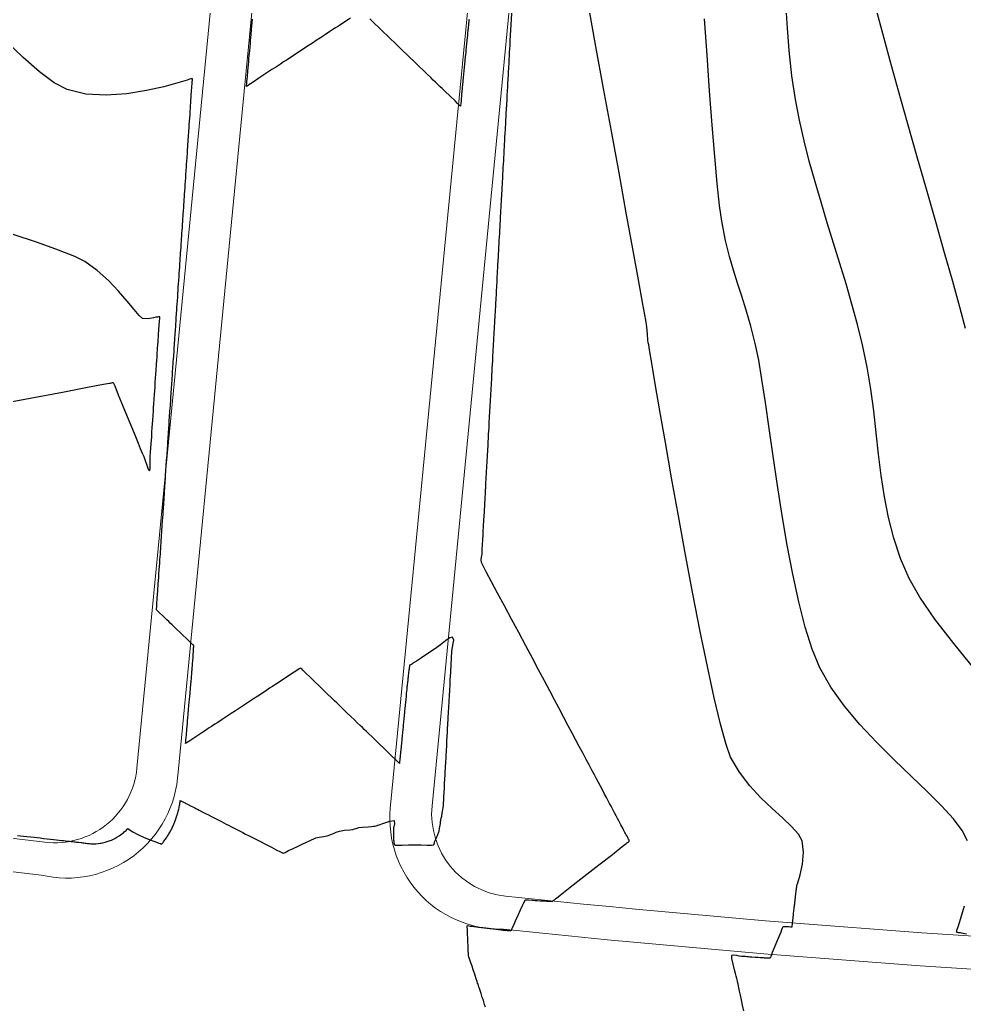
# Model space of a CAD drawing. Header units: millimetres. Extents: x 340454 to 342791, y 6993867 to 6995092.
# Drawn here: x 341446.2 to 341503.4, y 6994503.4 to 6994563.1 of the extents above; entities that cross this region are included whole.
import ezdxf

# ---------------------------------------------------------------- set-up
doc = ezdxf.new("R2010")
doc.units = ezdxf.units.MM
doc.header["$LTSCALE"] = 10
for name, color, linetype in [('T-HM-CURVA_INTERMEDIARIA', 45, 'Continuous'), ('T-HM-CURVA_MESTRA', 20, 'Continuous'), ('URB-Calçadas', 2, 'Continuous'), ('URB-Quadras', 3, 'Continuous')]:
    doc.layers.add(name, color=color, linetype=linetype)

msp = doc.modelspace()

# ---------------------------------------------------------------- linework, layer by layer
at = {"layer": 'T-HM-CURVA_INTERMEDIARIA', "color": 45, "linetype": 'Continuous', "lineweight": -3, "flags": 128}
for points, elevation in [([(341490.025, 6994503.097), (341489.946, 6994503.453), (341489.874, 6994503.776), (341489.813, 6994504.054), (341489.761, 6994504.291), (341489.717, 6994504.494), (341489.666, 6994504.721), (341489.625, 6994504.906), (341489.592, 6994505.056), (341489.557, 6994505.212), (341489.522, 6994505.369), (341489.461, 6994505.585), (341489.363, 6994505.936), (341489.284, 6994506.279), (341489.283, 6994506.468), (341489.404, 6994506.5), (341489.572, 6994506.466), (341489.716, 6994506.434), (341489.88, 6994506.422), (341490.003, 6994506.412), (341490.111, 6994506.404), (341490.208, 6994506.396), (341490.297, 6994506.39), (341490.386, 6994506.383), (341490.511, 6994506.373), (341490.7, 6994506.359), (341490.894, 6994506.344), (341491.009, 6994506.336), (341491.081, 6994506.331), (341491.139, 6994506.327), (341491.192, 6994506.324), (341491.247, 6994506.321), (341491.309, 6994506.318), (341491.37, 6994506.316), (341491.421, 6994506.315), (341491.515, 6994506.314), (341491.586, 6994506.317), (341491.644, 6994506.329), (341491.669, 6994506.404), (341491.703, 6994506.51), (341491.763, 6994506.655), (341491.881, 6994506.941), (341492.02, 6994507.278), (341492.156, 6994507.61), (341492.269, 6994507.887), (341492.326, 6994508.027), (341492.357, 6994508.123), (341492.398, 6994508.202), (341492.522, 6994508.209), (341492.722, 6994508.2), (341492.833, 6994508.193), (341492.886, 6994508.19), (341492.934, 6994508.191), (341492.959, 6994508.38), (341492.999, 6994508.732), (341493.022, 6994508.945), (341493.033, 6994509.035), (341493.043, 6994509.122), (341493.053, 6994509.205), (341493.062, 6994509.285), (341493.072, 6994509.368), (341493.08, 6994509.436), (341493.091, 6994509.525), (341493.096, 6994509.576), (341493.103, 6994509.635), (341493.112, 6994509.706), (341493.119, 6994509.767), (341493.126, 6994509.826), (341493.133, 6994509.883), (341493.139, 6994509.938), (341493.145, 6994509.991), (341493.151, 6994510.043), (341493.163, 6994510.141), (341493.174, 6994510.232), (341493.184, 6994510.318), (341493.193, 6994510.399), (341493.202, 6994510.475), (341493.211, 6994510.546), (341493.218, 6994510.614), (341493.226, 6994510.678), (341493.29, 6994510.859), (341493.431, 6994511.327), (341493.571, 6994511.974), (341493.634, 6994512.695), (341493.544, 6994513.383), (341493.317, 6994513.799), (341492.908, 6994514.26), (341492.364, 6994514.774), (341491.73, 6994515.35), (341491.052, 6994515.997), (341490.378, 6994516.724), (341489.752, 6994517.54), (341489.221, 6994518.454), (341488.94, 6994519.221), (341488.605, 6994520.439), (341488.226, 6994522.034), (341487.814, 6994523.932), (341487.381, 6994526.058), (341486.936, 6994528.336), (341486.492, 6994530.693), (341486.059, 6994533.052), (341485.648, 6994535.341), (341485.27, 6994537.483), (341484.936, 6994539.404), (341484.657, 6994541.029), (341484.444, 6994542.284), (341484.308, 6994543.093), (341484.259, 6994543.383), (341484.242, 6994543.445), (341484.225, 6994543.508), (341484.216, 6994543.673), (341484.192, 6994544.037), (341484.149, 6994544.47), (341484.079, 6994544.874), (341483.903, 6994545.856), (341483.637, 6994547.327), (341483.297, 6994549.198), (341482.9, 6994551.38), (341482.463, 6994553.783), (341482, 6994556.318), (341481.53, 6994558.896), (341481.068, 6994561.428), (341480.63, 6994563.823)], 707), ([(341466.202, 6994563.148), (341465.749, 6994562.851), (341465.478, 6994562.673), (341465.312, 6994562.564), (341465.145, 6994562.454), (341464.966, 6994562.337), (341464.695, 6994562.159), (341464.397, 6994561.963), (341464.139, 6994561.793), (341463.905, 6994561.64), (341463.719, 6994561.518), (341463.486, 6994561.364), (341463.225, 6994561.193), (341463.004, 6994561.048), (341462.799, 6994560.913), (341462.633, 6994560.804), (341462.5, 6994560.717), (341462.334, 6994560.608), (341462.165, 6994560.497), (341461.965, 6994560.365), (341461.731, 6994560.212), (341461.459, 6994560.033), (341461.094, 6994559.793), (341460.669, 6994559.514), (341460.316, 6994559.282), (341460.167, 6994559.184), (341460.12, 6994559.153), (341460.024, 6994559.085), (341459.922, 6994559.023), (341459.922, 6994559.089), (341459.935, 6994559.17), (341459.947, 6994559.317), (341459.974, 6994559.623), (341460.003, 6994559.952), (341460.022, 6994560.167), (341460.037, 6994560.336), (341460.052, 6994560.505), (341460.067, 6994560.68), (341460.086, 6994560.901), (341460.109, 6994561.163), (341460.132, 6994561.416), (341460.15, 6994561.622), (341460.165, 6994561.795), (341460.181, 6994561.977), (341460.197, 6994562.159), (341460.224, 6994562.47), (341460.26, 6994562.879), (341460.278, 6994563.086)], 708), ([(341474.382, 6994503.332), (341474.332, 6994503.486), (341474.277, 6994503.657), (341474.255, 6994503.723), (341474.233, 6994503.789), (341474.189, 6994503.923), (341474.115, 6994504.149), (341474.073, 6994504.278), (341474.055, 6994504.333), (341474.038, 6994504.388), (341474.017, 6994504.452), (341473.999, 6994504.508), (341473.978, 6994504.568), (341473.954, 6994504.641), (341473.93, 6994504.715), (341473.908, 6994504.781), (341473.876, 6994504.878), (341473.82, 6994505.044), (341473.754, 6994505.247), (341473.711, 6994505.379), (341473.694, 6994505.431), (341473.677, 6994505.481), (341473.641, 6994505.591), (341473.57, 6994505.808), (341473.5, 6994506.018), (341473.418, 6994506.258), (341473.378, 6994506.378), (341473.351, 6994506.46), (341473.349, 6994506.515), (341473.344, 6994506.59), (341473.337, 6994506.694), (341473.328, 6994506.925), (341473.312, 6994507.392), (341473.295, 6994507.851), (341473.287, 6994508.061), (341473.279, 6994508.117), (341473.275, 6994508.185), (341473.282, 6994508.259), (341473.385, 6994508.249), (341473.481, 6994508.231), (341473.541, 6994508.223), (341473.671, 6994508.207), (341473.835, 6994508.188), (341473.93, 6994508.176), (341474.024, 6994508.164), (341474.139, 6994508.151), (341474.231, 6994508.14), (341474.296, 6994508.132), (341474.349, 6994508.125), (341474.401, 6994508.119), (341474.488, 6994508.109), (341474.56, 6994508.1), (341474.636, 6994508.091), (341474.726, 6994508.08), (341474.838, 6994508.067), (341474.921, 6994508.057), (341475.004, 6994508.047), (341475.177, 6994508.027), (341475.328, 6994508.009), (341475.401, 6994508.001), (341475.458, 6994507.995), (341475.514, 6994507.99), (341475.579, 6994507.984), (341475.635, 6994507.979), (341475.688, 6994507.975), (341475.783, 6994507.969), (341475.836, 6994507.968), (341475.907, 6994507.968), (341475.963, 6994507.978), (341475.982, 6994508.035), (341476.006, 6994508.106), (341476.07, 6994508.247), (341476.208, 6994508.547), (341476.362, 6994508.884), (341476.509, 6994509.207), (341476.632, 6994509.476), (341476.687, 6994509.598), (341476.71, 6994509.648), (341476.733, 6994509.699), (341476.757, 6994509.761), (341476.788, 6994509.82), (341476.988, 6994509.813), (341477.206, 6994509.796), (341477.293, 6994509.791), (341477.381, 6994509.786), (341477.504, 6994509.779), (341477.697, 6994509.768), (341477.936, 6994509.754), (341478.085, 6994509.746), (341478.137, 6994509.743), (341478.188, 6994509.74), (341478.306, 6994509.733), (341478.42, 6994509.727), (341478.481, 6994509.776), (341478.548, 6994509.828), (341478.591, 6994509.862), (341478.634, 6994509.895), (341478.677, 6994509.928), (341478.911, 6994510.112), (341479.514, 6994510.583), (341480.338, 6994511.226), (341481.236, 6994511.928), (341482.06, 6994512.572), (341482.663, 6994513.043), (341482.898, 6994513.226), (341482.941, 6994513.26), (341482.981, 6994513.29), (341483.032, 6994513.33), (341483.094, 6994513.392), (341483.072, 6994513.436), (341483.045, 6994513.483), (341483.018, 6994513.534), (341482.989, 6994513.588), (341482.948, 6994513.667), (341482.901, 6994513.755), (341482.863, 6994513.826), (341482.825, 6994513.897), (341482.784, 6994513.976), (341482.738, 6994514.061), (341482.69, 6994514.151), (341482.637, 6994514.252), (341482.581, 6994514.356), (341482.517, 6994514.477), (341482.452, 6994514.599), (341482.374, 6994514.746), (341482.294, 6994514.896), (341482.199, 6994515.074), (341482.13, 6994515.204), (341482.064, 6994515.329), (341481.982, 6994515.483), (341481.895, 6994515.648), (341481.809, 6994515.808), (341481.704, 6994516.006), (341481.59, 6994516.221), (341481.476, 6994516.435), (341481.335, 6994516.701), (341481.218, 6994516.921), (341481.102, 6994517.138), (341480.975, 6994517.377), (341480.822, 6994517.665), (341480.654, 6994517.98), (341480.483, 6994518.303), (341480.29, 6994518.665), (341480.061, 6994519.096), (341479.855, 6994519.484), (341479.636, 6994519.896), (341479.395, 6994520.349), (341479.124, 6994520.858), (341478.815, 6994521.441), (341478.559, 6994521.921), (341478.269, 6994522.467), (341477.947, 6994523.072), (341477.597, 6994523.732), (341477.22, 6994524.44), (341476.821, 6994525.192), (341476.401, 6994525.982), (341475.963, 6994526.799), (341475.524, 6994527.609), (341475.108, 6994528.375), (341474.738, 6994529.057), (341474.438, 6994529.619), (341474.233, 6994530.02), (341474.146, 6994530.223), (341474.129, 6994530.4), (341474.15, 6994530.548), (341474.174, 6994530.733), (341474.188, 6994530.984), (341474.206, 6994531.315), (341474.222, 6994531.605), (341474.229, 6994531.732), (341474.232, 6994531.796), (341474.246, 6994532.037), (341474.27, 6994532.483), (341474.284, 6994532.731), (341474.287, 6994532.783), (341474.289, 6994532.836), (341474.298, 6994532.989), (341474.317, 6994533.331), (341474.339, 6994533.73), (341474.36, 6994534.121), (341474.378, 6994534.447), (341474.386, 6994534.597), (341474.39, 6994534.663), (341474.394, 6994534.73), (341474.406, 6994534.962), (341474.429, 6994535.372), (341474.442, 6994535.603), (341474.445, 6994535.666), (341474.449, 6994535.729), (341474.462, 6994535.962), (341474.484, 6994536.377), (341474.497, 6994536.609), (341474.5, 6994536.669), (341474.504, 6994536.728), (341474.517, 6994536.963), (341474.54, 6994537.383), (341474.553, 6994537.617), (341474.556, 6994537.672), (341474.559, 6994537.727), (341474.572, 6994537.964), (341474.595, 6994538.389), (341474.608, 6994538.625), (341474.611, 6994538.675), (341474.614, 6994538.726), (341474.627, 6994538.965), (341474.651, 6994539.396), (341474.664, 6994539.633), (341474.669, 6994539.726), (341474.682, 6994539.967), (341474.706, 6994540.404), (341474.719, 6994540.643), (341474.724, 6994540.725), (341474.737, 6994540.968), (341474.761, 6994541.412), (341474.775, 6994541.654), (341474.779, 6994541.724), (341474.792, 6994541.97), (341474.817, 6994542.421), (341474.831, 6994542.666), (341474.834, 6994542.723), (341474.847, 6994542.965), (341474.872, 6994543.412), (341474.885, 6994543.655), (341474.889, 6994543.722), (341474.893, 6994543.796), (341474.906, 6994544.033), (341474.93, 6994544.472), (341474.944, 6994544.722), (341474.947, 6994544.789), (341474.951, 6994544.857), (341474.963, 6994545.08), (341474.985, 6994545.48), (341474.999, 6994545.721), (341475.004, 6994545.818), (341475.009, 6994545.915), (341475.021, 6994546.128), (341475.041, 6994546.485), (341475.054, 6994546.72), (341475.061, 6994546.846), (341475.068, 6994546.972), (341475.079, 6994547.175), (341475.096, 6994547.488), (341475.109, 6994547.719), (341475.117, 6994547.873), (341475.126, 6994548.026), (341475.137, 6994548.226), (341475.151, 6994548.496), (341475.164, 6994548.718), (341475.174, 6994548.898), (341475.183, 6994549.079), (341475.194, 6994549.275), (341475.207, 6994549.506), (341475.219, 6994549.718), (341475.23, 6994549.923), (341475.241, 6994550.129), (341475.252, 6994550.317), (341475.262, 6994550.514), (341475.274, 6994550.717), (341475.283, 6994550.882), (341475.29, 6994551.013), (341475.299, 6994551.178), (341475.309, 6994551.358), (341475.318, 6994551.521), (341475.329, 6994551.716), (341475.339, 6994551.9), (341475.347, 6994552.046), (341475.357, 6994552.225), (341475.366, 6994552.4), (341475.374, 6994552.54), (341475.384, 6994552.715), (341475.394, 6994552.912), (341475.404, 6994553.087), (341475.414, 6994553.27), (341475.423, 6994553.429), (341475.43, 6994553.555), (341475.439, 6994553.714), (341475.45, 6994553.918), (341475.461, 6994554.123), (341475.472, 6994554.314), (341475.483, 6994554.514), (341475.494, 6994554.714), (341475.505, 6994554.924), (341475.518, 6994555.159), (341475.529, 6994555.356), (341475.539, 6994555.534), (341475.549, 6994555.713), (341475.561, 6994555.931), (341475.575, 6994556.196), (341475.586, 6994556.397), (341475.595, 6994556.554), (341475.604, 6994556.712), (341475.616, 6994556.936), (341475.632, 6994557.234), (341475.643, 6994557.437), (341475.651, 6994557.579), (341475.659, 6994557.711), (341475.666, 6994557.838), (341475.673, 6994557.965), (341475.684, 6994558.182), (341475.702, 6994558.507), (341475.714, 6994558.71), (341475.72, 6994558.821), (341475.726, 6994558.932), (341475.738, 6994559.152), (341475.757, 6994559.501), (341475.769, 6994559.709), (341475.774, 6994559.804), (341475.779, 6994559.899), (341475.791, 6994560.123), (341475.812, 6994560.495), (341475.824, 6994560.709), (341475.828, 6994560.787), (341475.832, 6994560.865), (341475.845, 6994561.094), (341475.866, 6994561.488), (341475.879, 6994561.708), (341475.882, 6994561.77), (341475.885, 6994561.832), (341475.898, 6994562.065), (341475.921, 6994562.48), (341475.934, 6994562.707), (341475.939, 6994562.798), (341475.952, 6994563.037), (341475.976, 6994563.471)], 708), ([(341503.433, 6994544.375), (341503.087, 6994545.669), (341502.66, 6994547.212), (341502.169, 6994548.952), (341501.633, 6994550.836), (341501.069, 6994552.811), (341500.493, 6994554.825), (341499.924, 6994556.824), (341499.377, 6994558.757), (341498.872, 6994560.57), (341498.424, 6994562.212), (341498.051, 6994563.628)], 704), ([(341473.385, 6994563.06), (341473.379, 6994563.005), (341473.372, 6994562.945), (341473.366, 6994562.895), (341473.361, 6994562.845), (341473.349, 6994562.729), (341473.336, 6994562.613), (341473.331, 6994562.562), (341473.326, 6994562.511), (341473.319, 6994562.446), (341473.312, 6994562.372), (341473.303, 6994562.286), (341473.293, 6994562.184), (341473.284, 6994562.089), (341473.274, 6994561.993), (341473.253, 6994561.777), (341473.218, 6994561.413), (341473.195, 6994561.183), (341473.184, 6994561.069), (341473.173, 6994560.955), (341473.159, 6994560.814), (341473.137, 6994560.59), (341473.116, 6994560.373), (341473.095, 6994560.163), (341473.075, 6994559.959), (341473.056, 6994559.761), (341473.036, 6994559.562), (341473.015, 6994559.342), (341472.992, 6994559.107), (341472.978, 6994558.964), (341472.967, 6994558.858), (341472.957, 6994558.752), (341472.935, 6994558.529), (341472.9, 6994558.171), (341472.88, 6994557.969), (341472.877, 6994557.886), (341472.866, 6994557.822), (341472.796, 6994557.883), (341472.695, 6994557.986), (341472.538, 6994558.138), (341472.237, 6994558.428), (341471.93, 6994558.723), (341471.755, 6994558.891), (341471.648, 6994558.995), (341471.541, 6994559.098), (341471.452, 6994559.183), (341471.35, 6994559.281), (341471.224, 6994559.402), (341471.069, 6994559.551), (341470.847, 6994559.765), (341470.603, 6994560), (341470.386, 6994560.209), (341470.183, 6994560.405), (341470.021, 6994560.56), (341469.818, 6994560.755), (341469.592, 6994560.973), (341469.402, 6994561.156), (341469.231, 6994561.321), (341469.095, 6994561.452), (341468.986, 6994561.556), (341468.85, 6994561.687), (341468.668, 6994561.863), (341468.426, 6994562.095), (341468.203, 6994562.31), (341468.076, 6994562.432), (341467.979, 6994562.526), (341467.882, 6994562.619), (341467.703, 6994562.791), (341467.377, 6994563.105)], 708), ([(341503.546, 6994513.383), (341503.241, 6994514.005), (341502.704, 6994514.717), (341501.978, 6994515.509), (341501.108, 6994516.375), (341500.136, 6994517.307), (341499.107, 6994518.297), (341498.063, 6994519.338), (341497.049, 6994520.421), (341496.108, 6994521.54), (341495.284, 6994522.687), (341494.62, 6994523.854), (341494.158, 6994524.975), (341493.731, 6994526.321), (341493.337, 6994527.847), (341492.975, 6994529.51), (341492.642, 6994531.266), (341492.335, 6994533.07), (341492.053, 6994534.88), (341491.792, 6994536.651), (341491.551, 6994538.339), (341491.327, 6994539.9), (341491.117, 6994541.29), (341490.92, 6994542.466), (341490.734, 6994543.383), (341490.443, 6994544.527), (341490.163, 6994545.49), (341489.893, 6994546.331), (341489.633, 6994547.113), (341489.383, 6994547.896), (341489.142, 6994548.741), (341488.909, 6994549.71), (341488.684, 6994550.864), (341488.551, 6994551.807), (341488.409, 6994553.138), (341488.259, 6994554.786), (341488.105, 6994556.679), (341487.95, 6994558.744), (341487.795, 6994560.909), (341487.644, 6994563.101)], 706), ([(341446.049, 6994513.714), (341446.238, 6994513.693), (341446.426, 6994513.672), (341446.628, 6994513.65), (341446.859, 6994513.624), (341447.057, 6994513.602), (341447.238, 6994513.582), (341447.42, 6994513.562), (341447.623, 6994513.539), (341447.862, 6994513.512), (341448.062, 6994513.49), (341448.238, 6994513.471), (341448.414, 6994513.451), (341448.581, 6994513.433), (341448.74, 6994513.415), (341448.848, 6994513.403), (341448.961, 6994513.39), (341449.073, 6994513.378), (341449.203, 6994513.363), (341449.296, 6994513.353), (341449.352, 6994513.347), (341449.408, 6994513.341), (341449.483, 6994513.332), (341449.55, 6994513.325), (341449.62, 6994513.317), (341449.762, 6994513.301), (341449.921, 6994513.284), (341449.994, 6994513.276), (341450.067, 6994513.267), (341450.146, 6994513.253), (341450.21, 6994513.242), (341450.285, 6994513.231), (341450.335, 6994513.226), (341450.389, 6994513.22), (341450.487, 6994513.214), (341450.561, 6994513.211), (341450.613, 6994513.21), (341450.67, 6994513.21), (341450.731, 6994513.212), (341450.795, 6994513.216), (341450.938, 6994513.232), (341451.07, 6994513.247), (341451.126, 6994513.254), (341451.219, 6994513.274), (341451.371, 6994513.311), (341451.545, 6994513.367), (341451.666, 6994513.408), (341451.748, 6994513.439), (341451.832, 6994513.478), (341451.955, 6994513.538), (341452.07, 6994513.602), (341452.216, 6994513.692), (341452.377, 6994513.807), (341452.466, 6994513.876), (341452.523, 6994513.924), (341452.574, 6994513.969), (341452.627, 6994514.017), (341452.696, 6994514.085), (341452.733, 6994514.127), (341452.821, 6994514.074), (341453.044, 6994513.943), (341453.347, 6994513.775), (341453.677, 6994513.61), (341454.022, 6994513.466), (341454.359, 6994513.341), (341454.615, 6994513.254), (341454.718, 6994513.22), (341454.771, 6994513.196), (341454.828, 6994513.246), (341454.864, 6994513.289), (341454.898, 6994513.332), (341454.938, 6994513.384), (341454.982, 6994513.442), (341455.021, 6994513.495), (341455.062, 6994513.551), (341455.114, 6994513.624), (341455.141, 6994513.668), (341455.176, 6994513.73), (341455.224, 6994513.815), (341455.29, 6994513.932), (341455.343, 6994514.027), (341455.371, 6994514.076), (341455.438, 6994514.226), (341455.513, 6994514.393), (341455.545, 6994514.463), (341455.575, 6994514.531), (341455.602, 6994514.604), (341455.625, 6994514.669), (341455.646, 6994514.723), (341455.665, 6994514.778), (341455.686, 6994514.842), (341455.705, 6994514.904), (341455.721, 6994514.955), (341455.737, 6994515.003), (341455.761, 6994515.093), (341455.774, 6994515.14), (341455.787, 6994515.189), (341455.801, 6994515.244), (341455.815, 6994515.301), (341455.832, 6994515.382), (341455.848, 6994515.455), (341455.861, 6994515.521), (341455.873, 6994515.59), (341455.886, 6994515.66), (341455.898, 6994515.738), (341455.91, 6994515.823), (341456.023, 6994515.771), (341456.146, 6994515.711), (341456.199, 6994515.684), (341456.251, 6994515.657), (341456.3, 6994515.632), (341456.348, 6994515.607), (341456.528, 6994515.515), (341456.715, 6994515.419), (341456.781, 6994515.385), (341456.841, 6994515.354), (341456.894, 6994515.327), (341456.946, 6994515.3), (341457.043, 6994515.25), (341457.237, 6994515.15), (341457.432, 6994515.049), (341457.618, 6994514.954), (341457.801, 6994514.86), (341458.01, 6994514.752), (341458.161, 6994514.673), (341458.281, 6994514.612), (341458.4, 6994514.551), (341458.536, 6994514.482), (341458.696, 6994514.4), (341458.835, 6994514.328), (341458.974, 6994514.256), (341459.177, 6994514.152), (341459.46, 6994514.007), (341459.687, 6994513.891), (341459.859, 6994513.802), (341460.03, 6994513.713), (341460.273, 6994513.589), (341460.679, 6994513.383), (341461.11, 6994513.163), (341461.428, 6994513.002), (341461.72, 6994512.853), (341461.965, 6994512.728), (341462.071, 6994512.674), (341462.143, 6994512.637), (341462.254, 6994512.691), (341462.468, 6994512.796), (341462.705, 6994512.907), (341463.039, 6994513.062), (341463.334, 6994513.199), (341463.551, 6994513.301), (341463.729, 6994513.385), (341463.856, 6994513.445), (341463.984, 6994513.512), (341464.115, 6994513.567), (341464.315, 6994513.606), (341464.597, 6994513.648), (341464.796, 6994513.684), (341464.928, 6994513.732), (341465.059, 6994513.787), (341465.179, 6994513.842), (341465.34, 6994513.913), (341465.542, 6994513.978), (341465.845, 6994514.027), (341466.177, 6994514.059), (341466.344, 6994514.072), (341466.4, 6994514.088), (341466.456, 6994514.106), (341466.556, 6994514.144), (341466.714, 6994514.194), (341466.943, 6994514.217), (341467.278, 6994514.241), (341467.479, 6994514.255), (341467.596, 6994514.267), (341467.681, 6994514.278), (341467.774, 6994514.304), (341467.825, 6994514.319), (341467.872, 6994514.334), (341467.938, 6994514.353), (341468.163, 6994514.438), (341468.587, 6994514.582), (341468.857, 6994514.626), (341468.869, 6994514.414), (341468.826, 6994514.245), (341468.821, 6994514.188), (341468.818, 6994514.139), (341468.815, 6994514.082), (341468.812, 6994514.018), (341468.809, 6994513.952), (341468.808, 6994513.892), (341468.808, 6994513.832), (341468.808, 6994513.759), (341468.808, 6994513.676), (341468.815, 6994513.553), (341468.821, 6994513.45), (341468.826, 6994513.382), (341468.832, 6994513.319), (341468.839, 6994513.266), (341468.85, 6994513.213), (341468.871, 6994513.147), (341468.941, 6994513.128), (341469.056, 6994513.13), (341469.34, 6994513.137), (341469.717, 6994513.144), (341470.112, 6994513.148), (341470.495, 6994513.144), (341470.85, 6994513.134), (341471.119, 6994513.13), (341471.247, 6994513.144), (341471.301, 6994513.267), (341471.32, 6994513.369), (341471.351, 6994513.444), (341471.39, 6994513.537), (341471.427, 6994513.626), (341471.451, 6994513.671), (341471.472, 6994513.718), (341471.496, 6994513.776), (341471.523, 6994513.832), (341471.545, 6994513.879), (341471.567, 6994513.928), (341471.576, 6994513.978), (341471.603, 6994514.141), (341471.636, 6994514.336), (341471.652, 6994514.429), (341471.668, 6994514.522), (341471.689, 6994514.65), (341471.708, 6994514.76), (341471.719, 6994514.825), (341471.73, 6994514.891), (341471.761, 6994515.072), (341471.797, 6994515.287), (341471.817, 6994515.398), (341471.835, 6994515.511), (341471.844, 6994515.648), (341471.848, 6994515.752), (341471.852, 6994515.818), (341471.855, 6994515.884), (341471.864, 6994516.039), (341471.88, 6994516.329), (341471.892, 6994516.561), (341471.901, 6994516.722), (341471.91, 6994516.883), (341471.923, 6994517.107), (341471.939, 6994517.399), (341471.95, 6994517.601), (341471.957, 6994517.742), (341471.965, 6994517.882), (341471.978, 6994518.108), (341471.996, 6994518.433), (341472.007, 6994518.641), (341472.014, 6994518.761), (341472.02, 6994518.881), (341472.033, 6994519.11), (341472.052, 6994519.465), (341472.064, 6994519.678), (341472.07, 6994519.779), (341472.075, 6994519.88), (341472.088, 6994520.113), (341472.109, 6994520.495), (341472.121, 6994520.715), (341472.126, 6994520.797), (341472.13, 6994520.88), (341472.143, 6994521.116), (341472.166, 6994521.523), (341472.178, 6994521.75), (341472.182, 6994521.815), (341472.185, 6994521.879), (341472.199, 6994522.121), (341472.222, 6994522.549), (341472.235, 6994522.785), (341472.24, 6994522.878), (341472.254, 6994523.126), (341472.279, 6994523.575), (341472.292, 6994523.818), (341472.295, 6994523.877), (341472.305, 6994524.048), (341472.326, 6994524.431), (341472.349, 6994524.85), (341472.405, 6994525.217), (341472.457, 6994525.522), (341472.395, 6994525.698), (341472.227, 6994525.668), (341471.97, 6994525.49), (341471.65, 6994525.236), (341471.293, 6994524.974), (341470.898, 6994524.715), (341470.505, 6994524.457), (341470.2, 6994524.256), (341470.069, 6994524.17), (341470.01, 6994524.131), (341469.954, 6994524.094), (341469.897, 6994524.057), (341469.85, 6994524.026), (341469.791, 6994524.005), (341469.774, 6994523.917), (341469.763, 6994523.848), (341469.753, 6994523.775), (341469.746, 6994523.72), (341469.739, 6994523.669), (341469.728, 6994523.583), (341469.718, 6994523.5), (341469.708, 6994523.418), (341469.7, 6994523.346), (341469.694, 6994523.296), (341469.686, 6994523.221), (341469.674, 6994523.116), (341469.658, 6994522.969), (341469.646, 6994522.847), (341469.637, 6994522.765), (341469.63, 6994522.695), (341469.621, 6994522.606), (341469.613, 6994522.523), (341469.604, 6994522.438), (341469.59, 6994522.297), (341469.579, 6994522.18), (341469.573, 6994522.121), (341469.556, 6994521.942), (341469.522, 6994521.599), (341469.5, 6994521.37), (341469.488, 6994521.248), (341469.476, 6994521.126), (341469.462, 6994520.986), (341469.441, 6994520.773), (341469.42, 6994520.559), (341469.405, 6994520.401), (341469.392, 6994520.275), (341469.378, 6994520.131), (341469.36, 6994519.94), (341469.341, 6994519.749), (341469.319, 6994519.526), (341469.295, 6994519.28), (341469.281, 6994519.135), (341469.271, 6994519.037), (341469.262, 6994518.939), (341469.239, 6994518.71), (341469.203, 6994518.338), (341469.184, 6994518.14), (341469.177, 6994518.076), (341469.114, 6994518.136), (341468.977, 6994518.268), (341468.656, 6994518.577), (341468.273, 6994518.946), (341467.947, 6994519.259), (341467.707, 6994519.49), (341467.499, 6994519.691), (341467.322, 6994519.861), (341467.178, 6994520), (341467.04, 6994520.133), (341466.931, 6994520.238), (341466.793, 6994520.371), (341466.625, 6994520.532), (341466.445, 6994520.705), (341466.223, 6994520.918), (341465.998, 6994521.135), (341465.812, 6994521.315), (341465.638, 6994521.482), (341465.496, 6994521.619), (341465.383, 6994521.727), (341465.241, 6994521.864), (341465.06, 6994522.038), (341464.827, 6994522.263), (341464.611, 6994522.47), (341464.483, 6994522.594), (341464.378, 6994522.695), (341464.273, 6994522.795), (341464.097, 6994522.966), (341463.784, 6994523.266), (341463.48, 6994523.558), (341463.328, 6994523.705), (341463.258, 6994523.786), (341463.185, 6994523.843), (341463.102, 6994523.801), (341463.018, 6994523.734), (341462.812, 6994523.599), (341462.391, 6994523.322), (341461.949, 6994523.032), (341461.678, 6994522.854), (341461.55, 6994522.769), (341461.447, 6994522.702), (341461.319, 6994522.618), (341461.14, 6994522.5), (341460.879, 6994522.329), (341460.594, 6994522.141), (341460.339, 6994521.974), (341460.101, 6994521.818), (341459.913, 6994521.694), (341459.675, 6994521.538), (341459.436, 6994521.381), (341459.242, 6994521.254), (341458.999, 6994521.094), (341458.738, 6994520.922), (341458.444, 6994520.729), (341458.178, 6994520.554), (341458, 6994520.438), (341457.805, 6994520.309), (341457.659, 6994520.214), (341457.544, 6994520.138), (341457.429, 6994520.063), (341457.222, 6994519.926), (341456.847, 6994519.68), (341456.486, 6994519.443), (341456.32, 6994519.334), (341456.273, 6994519.302), (341456.233, 6994519.277), (341456.239, 6994519.342), (341456.251, 6994519.481), (341456.278, 6994519.792), (341456.307, 6994520.127), (341456.326, 6994520.338), (341456.34, 6994520.495), (341456.353, 6994520.651), (341456.369, 6994520.827), (341456.39, 6994521.066), (341456.413, 6994521.334), (341456.434, 6994521.573), (341456.451, 6994521.768), (341456.467, 6994521.942), (341456.484, 6994522.136), (341456.501, 6994522.33), (341456.528, 6994522.638), (341456.562, 6994523.032), (341456.58, 6994523.233), (341456.588, 6994523.326), (341456.601, 6994523.477), (341456.616, 6994523.643), (341456.623, 6994523.721), (341456.629, 6994523.799), (341456.636, 6994523.882), (341456.644, 6994523.971), (341456.657, 6994524.127), (341456.667, 6994524.257), (341456.672, 6994524.323), (341456.68, 6994524.429), (341456.689, 6994524.554), (341456.695, 6994524.634), (341456.699, 6994524.702), (341456.705, 6994524.792), (341456.708, 6994524.849), (341456.712, 6994524.905), (341456.716, 6994524.985), (341456.719, 6994525.056), (341456.721, 6994525.128), (341456.721, 6994525.215), (341456.667, 6994525.25), (341456.608, 6994525.306), (341456.514, 6994525.397), (341456.299, 6994525.604), (341456.049, 6994525.844), (341455.852, 6994526.034), (341455.688, 6994526.192), (341455.556, 6994526.319), (341455.423, 6994526.447), (341455.305, 6994526.56), (341455.212, 6994526.65), (341455.095, 6994526.763), (341454.872, 6994526.973), (341454.607, 6994527.223), (341454.472, 6994527.362), (341454.472, 6994527.445), (341454.484, 6994527.534), (341454.496, 6994527.707), (341454.52, 6994528.07), (341454.55, 6994528.504), (341454.58, 6994528.947), (341454.605, 6994529.318), (341454.615, 6994529.477), (341454.619, 6994529.535), (341454.635, 6994529.773), (341454.665, 6994530.211), (341454.681, 6994530.452), (341454.687, 6994530.533), (341454.703, 6994530.766), (341454.731, 6994531.192), (341454.747, 6994531.428), (341454.751, 6994531.48), (341454.754, 6994531.531), (341454.77, 6994531.76), (341454.798, 6994532.174), (341454.813, 6994532.407), (341454.818, 6994532.468), (341454.822, 6994532.529), (341454.837, 6994532.754), (341454.864, 6994533.157), (341454.88, 6994533.387), (341454.884, 6994533.457), (341454.889, 6994533.527), (341454.904, 6994533.749), (341454.931, 6994534.141), (341454.946, 6994534.368), (341454.951, 6994534.447), (341454.957, 6994534.525), (341454.972, 6994534.745), (341454.997, 6994535.126), (341455.012, 6994535.351), (341455.018, 6994535.437), (341455.024, 6994535.523), (341455.039, 6994535.741), (341455.064, 6994536.112), (341455.079, 6994536.334), (341455.085, 6994536.428), (341455.092, 6994536.521), (341455.106, 6994536.737), (341455.131, 6994537.098), (341455.146, 6994537.319), (341455.152, 6994537.419), (341455.159, 6994537.519), (341455.174, 6994537.733), (341455.197, 6994538.085), (341455.212, 6994538.304), (341455.219, 6994538.41), (341455.227, 6994538.517), (341455.241, 6994538.729), (341455.264, 6994539.072), (341455.279, 6994539.289), (341455.286, 6994539.402), (341455.294, 6994539.515), (341455.308, 6994539.725), (341455.331, 6994540.059), (341455.345, 6994540.275), (341455.353, 6994540.394), (341455.361, 6994540.513), (341455.376, 6994540.722), (341455.398, 6994541.046), (341455.412, 6994541.261), (341455.42, 6994541.386), (341455.429, 6994541.511), (341455.443, 6994541.719), (341455.464, 6994542.034), (341455.479, 6994542.247), (341455.488, 6994542.378), (341455.496, 6994542.509), (341455.51, 6994542.716), (341455.531, 6994543.022), (341455.545, 6994543.234), (341455.555, 6994543.371), (341455.564, 6994543.507), (341455.573, 6994543.646), (341455.583, 6994543.788), (341455.597, 6994543.993), (341455.617, 6994544.287), (341455.631, 6994544.505), (341455.642, 6994544.659), (341455.652, 6994544.813), (341455.666, 6994545.015), (341455.684, 6994545.286), (341455.699, 6994545.503), (341455.71, 6994545.672), (341455.722, 6994545.84), (341455.735, 6994546.042), (341455.752, 6994546.291), (341455.766, 6994546.501), (341455.779, 6994546.685), (341455.791, 6994546.868), (341455.804, 6994547.065), (341455.82, 6994547.293), (341455.834, 6994547.499), (341455.847, 6994547.699), (341455.861, 6994547.899), (341455.874, 6994548.09), (341455.888, 6994548.296), (341455.901, 6994548.497), (341455.912, 6994548.653), (341455.92, 6994548.776), (341455.931, 6994548.932), (341455.943, 6994549.117), (341455.955, 6994549.299), (341455.969, 6994549.496), (341455.98, 6994549.664), (341455.989, 6994549.798), (341456.001, 6994549.967), (341456.013, 6994550.146), (341456.023, 6994550.303), (341456.036, 6994550.494), (341456.049, 6994550.679), (341456.059, 6994550.827), (341456.071, 6994551.005), (341456.083, 6994551.179), (341456.092, 6994551.318), (341456.104, 6994551.492), (341456.117, 6994551.688), (341456.129, 6994551.864), (341456.141, 6994552.047), (341456.152, 6994552.205), (341456.16, 6994552.331), (341456.171, 6994552.49), (341456.185, 6994552.694), (341456.199, 6994552.902), (341456.212, 6994553.092), (341456.225, 6994553.29), (341456.239, 6994553.488), (341456.253, 6994553.701), (341456.269, 6994553.943), (341456.283, 6994554.142), (341456.294, 6994554.314), (341456.306, 6994554.486), (341456.321, 6994554.713), (341456.341, 6994554.996), (341456.354, 6994555.196), (341456.364, 6994555.34), (341456.373, 6994555.484), (341456.389, 6994555.718), (341456.412, 6994556.049), (341456.426, 6994556.255), (341456.433, 6994556.369), (341456.441, 6994556.482), (341456.457, 6994556.722), (341456.483, 6994557.104), (341456.498, 6994557.321), (341456.503, 6994557.4), (341456.508, 6994557.48), (341456.525, 6994557.73), (341456.554, 6994558.16), (341456.57, 6994558.394), (341456.576, 6994558.478), (341456.594, 6994558.74), (341456.627, 6994559.218), (341456.643, 6994559.475), (341456.587, 6994559.479), (341456.533, 6994559.474), (341456.328, 6994559.404), (341455.764, 6994559.229), (341454.917, 6994558.999), (341453.861, 6994558.765), (341452.673, 6994558.58), (341451.426, 6994558.495), (341450.197, 6994558.56), (341449.06, 6994558.827), (341448.28, 6994559.232), (341447.381, 6994559.896), (341446.391, 6994560.77), (341445.339, 6994561.803)], 709), ([(341503.498, 6994507.751), (341503.295, 6994507.788), (341503.188, 6994507.808), (341503.137, 6994507.817), (341503.02, 6994507.834), (341502.897, 6994507.861), (341502.9, 6994507.925), (341502.913, 6994507.996), (341502.983, 6994508.191), (341503.152, 6994508.705), (341503.365, 6994509.461)], 706)]:
    msp.add_lwpolyline(points, dxfattribs=dict(at, elevation=elevation))
at = {"layer": 'T-HM-CURVA_MESTRA', "color": 20, "linetype": 'Continuous', "lineweight": -3, "flags": 128}
for points, elevation in [([(341504.013, 6994523.742), (341502.72, 6994525.316), (341501.586, 6994526.793), (341500.667, 6994528.122), (341500.02, 6994529.254), (341499.5, 6994530.465), (341499.09, 6994531.695), (341498.771, 6994532.942), (341498.525, 6994534.204), (341498.332, 6994535.482), (341498.173, 6994536.772), (341498.028, 6994538.075), (341497.878, 6994539.388), (341497.704, 6994540.712), (341497.487, 6994542.043), (341497.208, 6994543.383), (341496.9, 6994544.613), (341496.564, 6994545.845), (341496.205, 6994547.077), (341495.831, 6994548.309), (341495.449, 6994549.543), (341495.066, 6994550.778), (341494.689, 6994552.014), (341494.326, 6994553.252), (341493.982, 6994554.491), (341493.666, 6994555.732), (341493.383, 6994556.975), (341493.142, 6994558.22), (341492.93, 6994559.653), (341492.762, 6994561.199), (341492.631, 6994562.815), (341492.53, 6994564.454)], 705), ([(341444.547, 6994539.743), (341446.833, 6994540.171), (341448.78, 6994540.536), (341450.291, 6994540.82), (341451.27, 6994541.003), (341451.62, 6994541.069), (341451.679, 6994541.08), (341451.738, 6994541.091), (341451.797, 6994541.105), (341451.852, 6994541.112), (341451.94, 6994540.906), (341452.159, 6994540.373), (341452.46, 6994539.637), (341452.794, 6994538.82), (341453.11, 6994538.046), (341453.358, 6994537.436), (341453.49, 6994537.113), (341453.603, 6994536.843), (341453.694, 6994536.626), (341453.792, 6994536.389), (341453.884, 6994536.106), (341453.957, 6994535.868), (341454.039, 6994535.777), (341454.091, 6994535.918), (341454.092, 6994536.235), (341454.096, 6994536.613), (341454.115, 6994536.895), (341454.133, 6994537.169), (341454.15, 6994537.414), (341454.163, 6994537.611), (341454.178, 6994537.83), (341454.197, 6994538.111), (341454.216, 6994538.391), (341454.231, 6994538.61), (341454.246, 6994538.828), (341454.265, 6994539.109), (341454.284, 6994539.389), (341454.298, 6994539.608), (341454.313, 6994539.826), (341454.332, 6994540.107), (341454.351, 6994540.387), (341454.366, 6994540.606), (341454.381, 6994540.824), (341454.399, 6994541.105), (341454.418, 6994541.385), (341454.433, 6994541.604), (341454.45, 6994541.853), (341454.472, 6994542.184), (341454.492, 6994542.475), (341454.501, 6994542.602), (341454.504, 6994542.653), (341454.515, 6994542.807), (341454.539, 6994543.168), (341454.568, 6994543.6), (341454.594, 6994543.989), (341454.617, 6994544.316), (341454.634, 6994544.575), (341454.65, 6994544.805), (341454.664, 6994544.997), (341454.668, 6994545.08), (341454.6, 6994545.074), (341454.531, 6994545.068), (341454.472, 6994545.063), (341454.422, 6994545.059), (341454.28, 6994545.016), (341453.963, 6994544.958), (341453.62, 6994544.989), (341453.425, 6994545.155), (341453.109, 6994545.521), (341452.685, 6994546.033), (341452.164, 6994546.635), (341451.558, 6994547.273), (341450.878, 6994547.892), (341450.135, 6994548.435), (341449.522, 6994548.74), (341448.548, 6994549.121), (341447.27, 6994549.569), (341445.744, 6994550.076)], 710)]:
    msp.add_lwpolyline(points, dxfattribs=dict(at, elevation=elevation))
at = {"layer": 'URB-Calçadas', "lineweight": 0}
for points in [[(341462.148, 6994583.263), (341455.773, 6994517.546, -0.469604), (341447.481, 6994511.319), (341447.481, 6994511.319), (341323.425, 6994526.082, 2.505871), (341322.711, 6994515.09), (341446.721, 6994500.318, -0.457908), (341453.358, 6994492.643), (341448.538, 6994442.956, -0.398793), (341439.073, 6994435.65), (341439.073, 6994435.65, -0.034561), (341322.289, 6994451.995, -0.062194), (341256.159, 6994486.217), (341063.331, 6994608.261), (340993.59, 6994654.346), (340972.95, 6994673.775), (340891.463, 6994782.889, -0.419832), (340892.118, 6994787.121), (340913.215, 6994802.257)], [(341475.087, 6994582.008), (341468.659, 6994515.739, 0.464136), (341475.47, 6994508.045, 0.000035), (341475.47, 6994508.045, 0.017495), (341525.968, 6994504.509, 0.397404), (341533.182, 6994510.858), (341539.056, 6994574.077)]]:
    msp.add_lwpolyline(points, format="xyb", dxfattribs=at)
at = {"layer": 'URB-Quadras', "color": 252, "lineweight": 0}
for points in [[(341459.725, 6994584.019), (341453.285, 6994517.788, -0.420597), (341447.718, 6994513.305), (341324.402, 6994527.98, 0.43606), (341309.753, 6994527.548, 0.010226), (341307.548, 6994532.593, 0.055455), (341303.043, 6994539.996, 0.094767), (341297.286, 6994557.599), (341309.027, 6994603.029)], [(341477.576, 6994581.767), (341471.147, 6994515.498, 0.411783), (341475.6, 6994510.043, 0.017523), (341526.038, 6994506.508, 0.397404), (341531.191, 6994511.043), (341537.065, 6994574.262)]]:
    msp.add_lwpolyline(points, format="xyb", close=True, dxfattribs=at)

doc.saveas('drawing.dxf')
